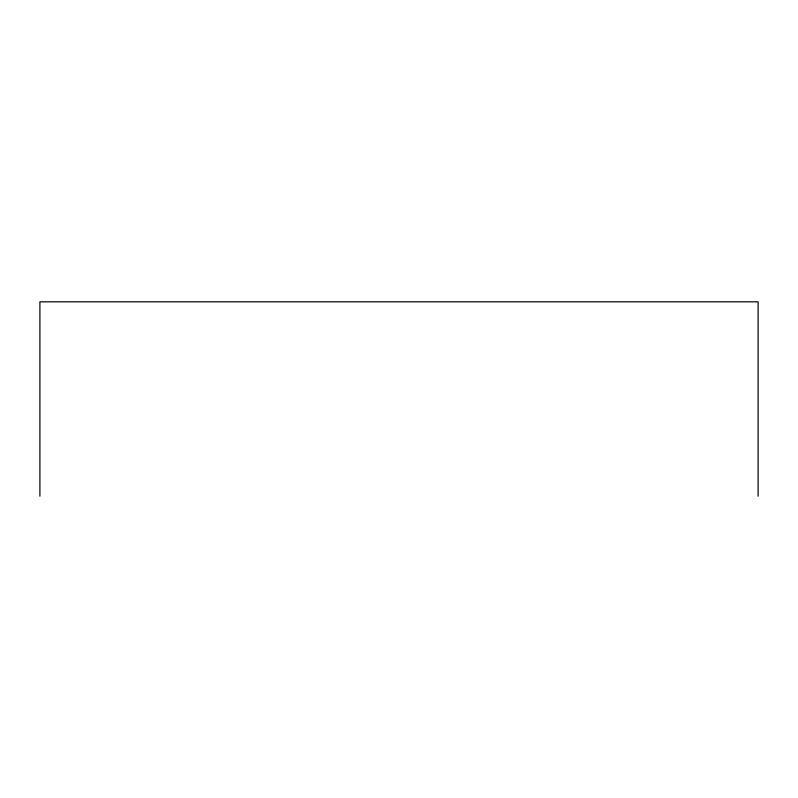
<?xml version="1.0" encoding="UTF-8"?>
<svg xmlns="http://www.w3.org/2000/svg" width="798" height="798" viewBox="0 0 798 798"><rect width="100%" height="100%" fill="white"/><g stroke="black" fill="none" stroke-linecap="round" stroke-linejoin="round"><path stroke-width="1.2" d="M758.1 496.176L758.1 301.824L39.9 301.824L39.9 496.176"/></g></svg>
